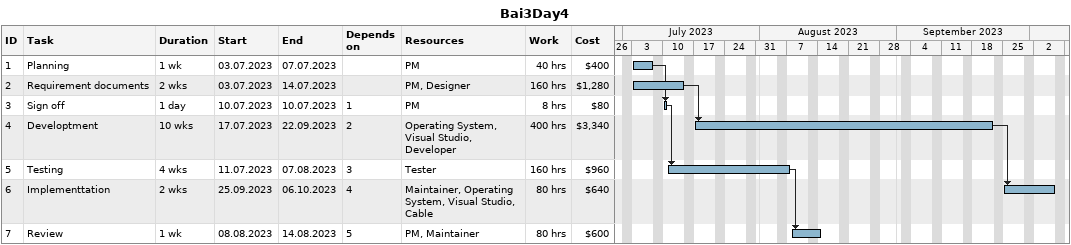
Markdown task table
Bai3Day4

| ID | Task | Duration | Start | Finish | Predecessors | Resources | Work (h) | Cost ($) |
|---|---|---|---|---|---|---|---|---|
| 1 | Planning | 1w | 2023-07-03 | 2023-07-07 |  | PM | 40 | 400 |
| 2 | Requirement documents | 2w | 2023-07-03 | 2023-07-14 |  | PM, Designer | 160 | 1280 |
| 3 | Sign off | 1d | 2023-07-10 | 2023-07-10 | 1 | PM | 8 | 80 |
| 4 | Developtment | 10w | 2023-07-17 | 2023-09-22 | 2 | Operating System, Visual Studio, Developer | 400 | 3340 |
| 5 | Testing | 4w | 2023-07-11 | 2023-08-07 | 3 | Tester | 160 | 960 |
| 6 | Implementtation | 2w | 2023-09-25 | 2023-10-06 | 4 | Maintainer, Operating System, Visual Studio, Cable | 80 | 640 |
| 7 | Review | 1w | 2023-08-08 | 2023-08-14 | 5 | PM, Maintainer | 80 | 600 |
